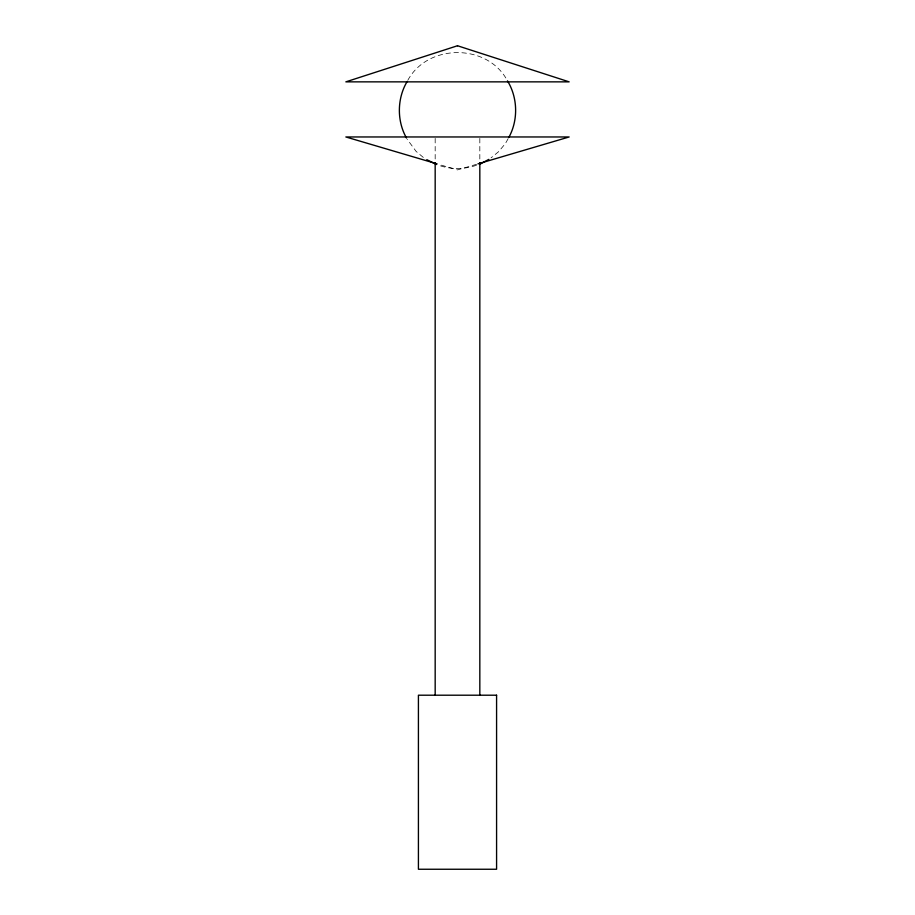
<?xml version="1.0" encoding="UTF-8"?>
<svg xmlns="http://www.w3.org/2000/svg" width="915" height="915" viewBox="0 0 915 915"><rect width="100%" height="100%" fill="white"/><g stroke="black" fill="none" stroke-linecap="round" stroke-linejoin="round"><path stroke-width="0.69" stroke-dasharray="4.58 3.43" d="M407.827 80.257C427.66 43.68 486.517 43.291 506.796 79.639M508.145 138.657L505.435 143.506L498.515 151.764L491.081 157.849M476.475 165.215C464.122 169.675 450.089 169.595 437.793 164.929M476.566 164.288L457.5 169.904L438.434 164.288M423.313 157.426L416.096 151.375L407.175 139.263M479.826 138.394L479.826 161.234M435.174 138.394L435.174 161.234"/><path stroke-width="1.37" d="M407.175 81.458C397.041 98.385 396.733 120.917 406.523 138.062M508.82 137.433C518.359 120.162 517.821 97.676 507.47 80.852M480.375 163.968L488.816 159.382M477.927 163.877L569.153 136.964L345.847 136.964L437.073 163.877M436.547 164.528L426.779 159.656M479.826 162.664L479.826 695.206M435.174 162.664L435.174 695.206M457.5 45.75L345.847 81.858L569.153 81.858L457.5 45.75M496.582 695.206L418.418 695.206L418.418 869.25L496.582 869.25L496.582 695.206"/></g></svg>
